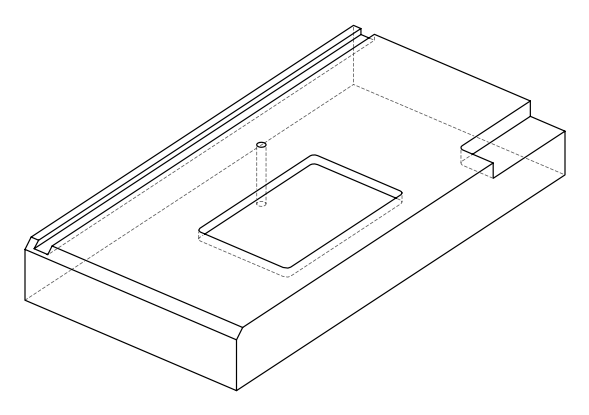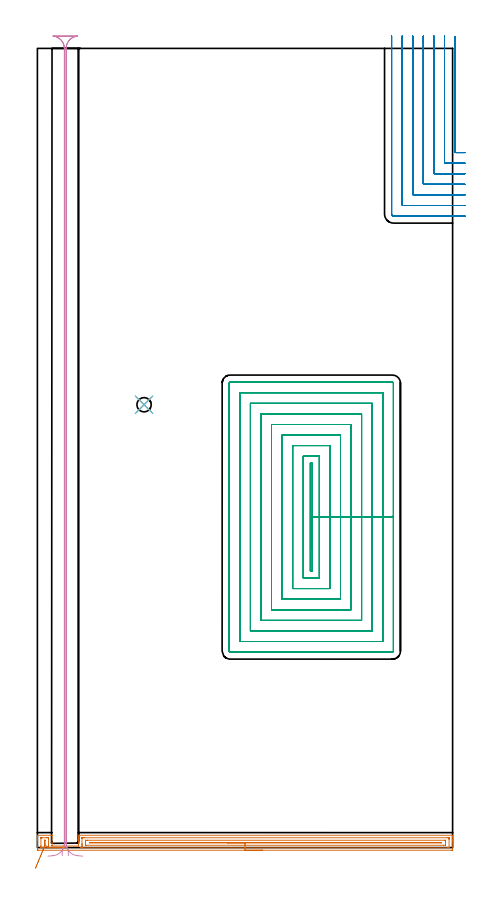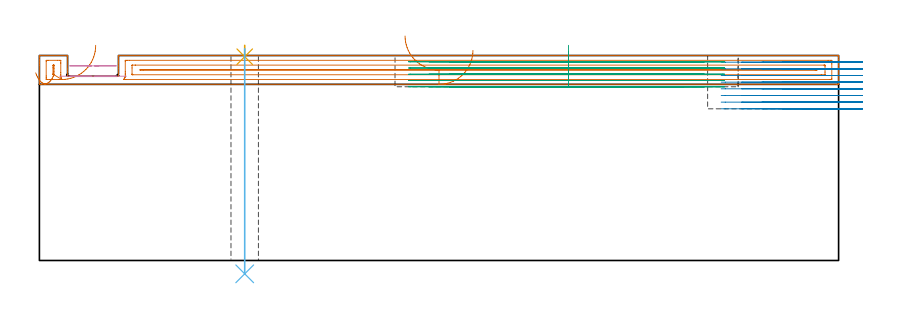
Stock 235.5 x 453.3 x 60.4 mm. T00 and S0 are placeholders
(PLAN: 6 operations, 4 tool changes, 53.1 min)
(1 AREA_MILL | FG_CHAMFER_SURFACE | UGT0205_001 | 7.48 min | 8507 mm3)
(2 MILL_CORNER_NOTCH_RECTANGULAR | CORNER_NOTCH_RECTANGULAR | UGT0201_007 | Follow Part, ap 2, ae 75% | 13.4 min | 59973 mm3)
(3 MILL_RECTANGULAR_POCKET | POCKET_RECTANGULAR_STRAIGHT | UGT0201_007 | Follow Part, ap 2, ae 75% | 28.05 min | 149717 mm3)
(4 MILL_RECTANGULAR_SLOT | SLOT_RECTANGULAR | UGT0201_103 | Follow Part, ap 3.5, ae 75% | 3.86 min | 40999 mm3)
(5 SPOT_DRILL | STEP1HOLE | NXT0321_9005460120000 | 0.03 min | 19 mm3)
(6 DRILL_THROUGH_HOLE_INTO_CENTER | STEP1HOLE | UGT0301_476 | 0.27 min | 3079 mm3)
(TOOL UGT0205_001 | Chamfer Mill 20 x 3 x 45 deg. | D20 FL50 Z2)
(TOOL UGT0201_007 | End Mill 8 mm | D8 FL19 Z4)
(TOOL UGT0201_103 | End Mill 14 mm | D14 FL19 Z2)
(TOOL NXT0321_9005460120000 | NC Spot Drill, 142deg, 12mm, Carbide, Uncoated | D12 PA142 FL30 Z2)
(TOOL UGT0301_476 | Carbide Drill 8.1 mm | D8.1 PA118 FL75 Z2)
(OP 1 AREA_MILL)
G17 G21 G94 G90
T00 M6
G54
G17 G0 G90 X127.75 Y-1.5 S1061 M3
G43 Z70.4 H0
Z61.9
G94 G1 X127.712 Z61.028 F250.
X127.598 Z60.164
X127.409 Z59.312
X127.147 Z58.48
X126.813 Z57.674
X126.41 Z56.9
X125.942 Z56.164
X125.41 Z55.472
X124.821 Z54.829
X124.178 Z54.24
X123.486 Z53.708
X122.75 Z53.24
X121.976 Z52.837
X121.17 Z52.503
X120.338 Z52.241
X119.487 Z52.052
X118.622 Z51.938
X117.75 Z51.9
X0.628
X0.298 Y-1.498 Z51.901
X0.01 Y-1.494 Z51.904
X0. Y-1.176 Z52.222
Y4.059 Z57.453
Y4.578 Z57.975
Y4.931 Z58.327
Y5.45 Z58.846
Y5.803 Z59.198
Y6.51 Z59.909
Y6.737 Z60.137
X0.002 Y6.87 Z60.262
X0.01 Y6.997 Z60.388
X0.181 Y7. Z60.4
X8.228
X8.29 Y6.996 Z60.39
X8.3 Y6.895 Z60.293
Y3.045 Z56.443
Y2.314 Z55.707
X8.299 Y1.133 Z54.528
X8.298 Y1.131
X8.299 Y1.127 Z54.527
X8.3 Y0.9 Z54.3
X23.3
X23.301 Y1.094 Z54.494
Y1.1 Z54.496
X23.3 Y3.186 Z56.58
Y3.812 Z57.209
Y4.059 Z57.455
Y4.684 Z58.081
Y4.931 Z58.327
Y5.425 Z58.824
Y6.817 Z60.215
X23.302 Y6.91 Z60.302
X23.31 Y6.997 Z60.389
X23.427 Y7. Z60.4
X235.319
X235.49 Y6.997 Z60.388
X235.498 Y6.87 Z60.262
X235.5 Y6.738 Z60.137
Y6.509 Z59.909
Y5.803 Z59.198
Y4.578 Z57.975
Y4.059 Z57.453
Y3.446 Z56.841
Y-0.916 Z52.481
X235.497 Y-1.176 Z52.222
X235.49 Y-1.494 Z51.904
X235.202 Y-1.498 Z51.901
X234.872 Y-1.5 Z51.9
X117.75
Y-0.086 Z53.314
X25.438 Y-0.085 Z53.315
X24.817 Y-0.08 Z53.32
X24.768 Y-0.079 Z53.321
X24.767 Y-0.068 Z53.332
X24.768 Y-0.063 Z53.337
X24.958 Y0.121 Z53.521
X25.077 Y0.267 Z53.667
X25.174 Y0.427 Z53.827
X25.234 Y0.569 Z53.969
X25.279 Y0.752 Z54.152
X25.291 Y0.931 Z54.331
X25.298 Y1.441 Z54.841
X25.3 Y1.795 Z55.195
Y2.314 Z55.714
Y5.284 Z58.684
X25.301 Y5.401 Z58.801
X25.304 Y5.495 Z58.895
X25.31 Y5.557 Z58.957
X25.314 Y5.579 Z58.979
X25.327 Y5.58 Z58.98
X25.662 Y5.584 Z58.984
X25.885 Y5.585 Z58.985
X26.556 Y5.586 Z58.986
X232.413
X233.084 Y5.584 Z58.984
X233.31 Y5.582 Z58.982
X233.441 Y5.579 Z58.979
X233.491 Y5.571 Z58.971
X233.493 Y5.543 Z58.943
X233.498 Y5.399 Z58.799
X233.5 Y4.931 Z58.331
Y4.525 Z57.925
X233.499 Y0.164 Z53.564
X233.495 Y0.028 Z53.428
X233.49 Y-0.074 Z53.326
X233.419 Y-0.079 Z53.321
X233.084 Y-0.083 Z53.317
X232.86 Y-0.085 Z53.315
X117.75 Y-0.086 Z53.314
Y1.328 Z54.728
X27.565 Y1.329 Z54.729
X27.45 Y1.33 Z54.73
X27.335 Y1.334 Z54.734
X27.311 Y1.336 Z54.736
X27.307 Y1.354 Z54.754
X27.303 Y1.393 Z54.793
X27.301 Y1.441 Z54.841
X27.3 Y1.588 Z54.988
Y3.332 Z56.732
X27.304 Y4.059 Z57.459
X27.307 Y4.131 Z57.531
X27.31 Y4.162 Z57.562
X27.341 Y4.165 Z57.565
X27.45 Y4.168 Z57.568
X28.228 Y4.171 Z57.571
X28.344
X231.181
X231.296 Y4.17 Z57.57
X231.411 Y4.167 Z57.567
X231.48 Y4.165 Z57.565
X231.49 Y4.124 Z57.524
X231.494 Y4.059 Z57.459
X231.499 Y3.861 Z57.261
Y2.115 Z55.515
X231.492 Y1.441 Z54.841
X231.49 Y1.348 Z54.748
X231.405 Y1.335 Z54.735
X230.402 Y1.329 Z54.729
X117.75 Y1.328 Z54.728
Y2.743 Z56.143
X29.692
X29.678 Y2.744 Z56.144
X29.66 Y2.75 Z56.15
X29.679 Y2.756 Z56.156
X30.572 Y2.757 Z56.157
X229.054
X229.068 Y2.756 Z56.156
X229.158 Y2.751 Z56.151
X229.063 Y2.748 Z56.148
X228.629 Y2.743 Z56.143
X228.614
X117.75
X116.878 Z56.181
X116.014 Z56.295
X115.162 Z56.483
X114.33 Z56.746
X113.524 Z57.08
X112.75 Z57.482
X112.014 Z57.951
X111.322 Z58.482
X110.679 Z59.072
X110.09 Z59.715
X109.559 Z60.407
X109.09 Z61.143
X108.687 Z61.916
X108.353 Z62.722
X108.091 Z63.554
X107.902 Z64.406
X107.788 Z65.271
X107.75 Z66.143
G0 Z70.4
X16.577 Y-0.001
Z63.399
G1 X16.546 Z62.527
X16.439 Y-0.002 Z61.662
X16.257 Y-0.004 Z60.809
X16.001 Y-0.006 Z59.974
X15.674 Y-0.008 Z59.166
X15.277 Y-0.011 Z58.389
X14.814 Y-0.015 Z57.65
X14.288 Y-0.019 Z56.953
X13.704 Y-0.023 Z56.306
X13.065 Y-0.028 Z55.711
X12.377 Y-0.034 Z55.175
X11.645 Y-0.04 Z54.7
X10.875 Y-0.046 Z54.291
X10.071 Y-0.052 Z53.951
X9.242 Y-0.058 Z53.682
X8.391 Y-0.065 Z53.487
X7.527 Y-0.072 Z53.366
X6.656 Y-0.079 Z53.321
X5.992 Y-0.084 Z53.316
X5.769 Y-0.085 Z53.315
X3.087 Y-0.086 Z53.314
X2.416 Y-0.084 Z53.316
X2.19 Y-0.083 Z53.317
X2.059 Y-0.079 Z53.321
X2.009 Y-0.071 Z53.329
X2.007 Y-0.043 Z53.357
X2.002 Y0.101 Z53.501
X2. Y0.569 Z53.969
Y0.975 Z54.375
X2.001 Y5.336 Z58.736
X2.005 Y5.472 Z58.872
X2.01 Y5.574 Z58.974
X2.081 Y5.579 Z58.979
X2.416 Y5.583 Z58.983
X2.64 Y5.585 Z58.985
X5.321 Y5.586 Z58.986
X5.992 Y5.584 Z58.984
X6.22 Y5.581 Z58.981
X6.28 Y5.579 Z58.979
X6.29 Y5.56 Z58.96
X6.296 Y5.507 Z58.907
X6.299 Y4.931 Z58.331
X6.3 Y4.631 Z58.031
Y2.014 Z55.414
Y1.441 Z54.841
X6.302 Y1.14 Z54.54
X6.311 Y0.855 Z54.255
X6.329 Y0.709 Z54.109
X6.366 Y0.569 Z53.969
X6.656 Y-0.079 Z53.321
X4.283 Y1.335 Z54.735
X4.261 Y1.333 Z54.733
X4.204 Y1.331 Z54.731
X4.089 Y1.333 Z54.733
X4.02 Y1.335 Z54.735
X4.01 Y1.376 Z54.776
X4.006 Y1.441 Z54.841
X4.001 Y1.64 Z55.04
Y3.385 Z56.785
X4.008 Y4.059 Z57.459
X4.01 Y4.152 Z57.552
X4.095 Y4.165 Z57.565
X4.204 Y4.17 Z57.57
X4.243
X4.272 Y4.168 Z57.568
X4.286 Y4.165 Z57.565
X4.29 Y4.151 Z57.551
X4.296 Y4.059 Z57.459
X4.299 Y3.966 Z57.366
X4.3 Y3.186 Z56.586
Y2.221 Z55.621
X4.295 Y1.441 Z54.841
X4.292 Y1.356 Z54.756
X4.283 Y1.335 Z54.735
X4.03 Y0.719 Z54.171
X3.759 Y0.06 Z53.667
X3.473 Y-0.636 Z53.228
X3.173 Y-1.366 Z52.855
X2.862 Y-2.123 Z52.553
X2.542 Y-2.901 Z52.323
X2.216 Y-3.695 Z52.168
X1.885 Y-4.499 Z52.088
X1.554 Y-5.306 Z52.084
X1.223 Y-6.11 Z52.156
X0.896 Y-6.905 Z52.303
X0.575 Y-7.685 Z52.525
X0.263 Y-8.445 Z52.82
X-0.038 Y-9.178 Z53.185
X-0.326 Y-9.878 Z53.618
X-0.599 Y-10.542 Z54.115
X-0.854 Y-11.162 Z54.672
X-1.089 Y-11.735 Z55.286
G0 Z70.4
M5
M2
(OP 2 MILL_CORNER_NOTCH_RECTANGULAR)
G17 G21 G94 G90
T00 M6
G54
G17 G0 G90 X236.9 Y460.047 S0 M3
G43 Z70.4 H0
Z58.437
G94 G1 Y457.047 F250.
Y394.596 F500.
G3 X237.296 Y394.2 R0.4
G1 X239.5
X242.5 F250.
G0 Z70.4
X230.9 Y460.3
Z58.437
G1 Y457.3
Y388.596 F500.
G3 X231.296 Y388.2 R0.4
G1 X239.5
X242.5 F250.
G0 Z70.4
X224.9 Y460.3
Z58.437
G1 Y457.3
Y382.596 F500.
G3 X225.296 Y382.2 R0.4
G1 X239.5
X242.5 F250.
G0 Z70.4
X218.9 Y460.3
Z58.437
G1 Y457.3
Y376.597 F500.
G3 X219.297 Y376.2 R0.4
G1 X239.5
X242.5 F250.
G0 Z70.4
X212.9 Y460.3
Z58.437
G1 Y457.3
Y370.597 F500.
G3 X213.297 Y370.2 R0.4
G1 X239.5
X242.5 F250.
G0 Z70.4
X206.9 Y460.3
Z58.437
G1 Y457.3
Y364.597 F500.
G3 X207.297 Y364.2 R0.4
G1 X239.5
X242.5 F250.
G0 Z70.4
X200.9 Y460.3
Z58.437
G1 Y457.3
Y359.4 F500.
G3 X202.1 Y358.2 R1.2
G1 X239.5
X242.5 F250.
G0 Z70.4
X236.9 Y460.047
Z56.475
G1 Y457.047
Y394.596 F500.
G3 X237.296 Y394.2 R0.4
G1 X239.5
X242.5 F250.
G0 Z70.4
X230.9 Y460.3
Z56.475
G1 Y457.3
Y388.596 F500.
G3 X231.296 Y388.2 R0.4
G1 X239.5
X242.5 F250.
G0 Z70.4
X224.9 Y460.3
Z56.475
G1 Y457.3
Y382.596 F500.
G3 X225.296 Y382.2 R0.4
G1 X239.5
X242.5 F250.
G0 Z70.4
X218.9 Y460.3
Z56.475
G1 Y457.3
Y376.597 F500.
G3 X219.297 Y376.2 R0.4
G1 X239.5
X242.5 F250.
G0 Z70.4
X212.9 Y460.3
Z56.475
G1 Y457.3
Y370.597 F500.
G3 X213.297 Y370.2 R0.4
G1 X239.5
X242.5 F250.
G0 Z70.4
X206.9 Y460.3
Z56.475
G1 Y457.3
Y364.597 F500.
G3 X207.297 Y364.2 R0.4
G1 X239.5
X242.5 F250.
G0 Z70.4
X200.9 Y460.3
Z56.475
G1 Y457.3
Y359.4 F500.
G3 X202.1 Y358.2 R1.2
G1 X239.5
X242.5 F250.
G0 Z70.4
X236.9 Y460.047
Z54.512
G1 Y457.047
Y394.596 F500.
G3 X237.296 Y394.2 R0.4
G1 X239.5
X242.5 F250.
G0 Z70.4
X230.9 Y460.3
Z54.512
G1 Y457.3
Y388.596 F500.
G3 X231.296 Y388.2 R0.4
G1 X239.5
X242.5 F250.
G0 Z70.4
X224.9 Y460.3
Z54.512
G1 Y457.3
Y382.596 F500.
G3 X225.296 Y382.2 R0.4
G1 X239.5
X242.5 F250.
G0 Z70.4
X218.9 Y460.3
Z54.512
G1 Y457.3
Y376.597 F500.
G3 X219.297 Y376.2 R0.4
G1 X239.5
X242.5 F250.
G0 Z70.4
X212.9 Y460.3
Z54.512
G1 Y457.3
Y370.597 F500.
G3 X213.297 Y370.2 R0.4
G1 X239.5
X242.5 F250.
G0 Z70.4
X206.9 Y460.3
Z54.512
G1 Y457.3
Y364.597 F500.
G3 X207.297 Y364.2 R0.4
G1 X239.5
X242.5 F250.
G0 Z70.4
X200.9 Y460.3
Z54.512
G1 Y457.3
Y359.4 F500.
G3 X202.1 Y358.2 R1.2
G1 X239.5
X242.5 F250.
G0 Z70.4
X236.9 Y460.047
Z52.55
G1 Y457.047
Y394.596 F500.
G3 X237.296 Y394.2 R0.4
G1 X239.5
X242.5 F250.
G0 Z70.4
X230.9 Y460.3
Z52.55
G1 Y457.3
Y388.596 F500.
G3 X231.296 Y388.2 R0.4
G1 X239.5
X242.5 F250.
G0 Z70.4
X224.9 Y460.3
Z52.55
G1 Y457.3
Y382.596 F500.
G3 X225.296 Y382.2 R0.4
G1 X239.5
X242.5 F250.
G0 Z70.4
X218.9 Y460.3
Z52.55
G1 Y457.3
Y376.597 F500.
G3 X219.297 Y376.2 R0.4
G1 X239.5
X242.5 F250.
G0 Z70.4
X212.9 Y460.3
Z52.55
G1 Y457.3
Y370.597 F500.
G3 X213.297 Y370.2 R0.4
G1 X239.5
X242.5 F250.
G0 Z70.4
X206.9 Y460.3
Z52.55
G1 Y457.3
Y364.597 F500.
G3 X207.297 Y364.2 R0.4
G1 X239.5
X242.5 F250.
G0 Z70.4
X200.9 Y460.3
Z52.55
G1 Y457.3
Y359.4 F500.
G3 X202.1 Y358.2 R1.2
G1 X239.5
X242.5 F250.
G0 Z70.4
X236.9 Y460.047
Z50.587
G1 Y457.047
Y394.596 F500.
G3 X237.296 Y394.2 R0.4
G1 X239.5
X242.5 F250.
G0 Z70.4
X230.9 Y460.3
Z50.587
G1 Y457.3
Y388.596 F500.
G3 X231.296 Y388.2 R0.4
G1 X239.5
X242.5 F250.
G0 Z70.4
X224.9 Y460.3
Z50.587
G1 Y457.3
Y382.596 F500.
G3 X225.296 Y382.2 R0.4
G1 X239.5
X242.5 F250.
G0 Z70.4
X218.9 Y460.3
Z50.587
G1 Y457.3
Y376.597 F500.
G3 X219.297 Y376.2 R0.4
G1 X239.5
X242.5 F250.
G0 Z70.4
X212.9 Y460.3
Z50.587
G1 Y457.3
Y370.597 F500.
G3 X213.297 Y370.2 R0.4
G1 X239.5
X242.5 F250.
G0 Z70.4
X206.9 Y460.3
Z50.587
G1 Y457.3
Y364.597 F500.
G3 X207.297 Y364.2 R0.4
G1 X239.5
X242.5 F250.
G0 Z70.4
X200.9 Y460.3
Z50.587
G1 Y457.3
Y359.4 F500.
G3 X202.1 Y358.2 R1.2
G1 X239.5
X242.5 F250.
G0 Z70.4
X236.9 Y460.047
Z48.625
G1 Y457.047
Y394.596 F500.
G3 X237.296 Y394.2 R0.4
G1 X239.5
X242.5 F250.
G0 Z70.4
X230.9 Y460.3
Z48.625
G1 Y457.3
Y388.596 F500.
G3 X231.296 Y388.2 R0.4
G1 X239.5
X242.5 F250.
G0 Z70.4
X224.9 Y460.3
Z48.625
G1 Y457.3
Y382.596 F500.
G3 X225.296 Y382.2 R0.4
G1 X239.5
X242.5 F250.
G0 Z70.4
X218.9 Y460.3
Z48.625
G1 Y457.3
Y376.597 F500.
G3 X219.297 Y376.2 R0.4
G1 X239.5
X242.5 F250.
G0 Z70.4
X212.9 Y460.3
Z48.625
G1 Y457.3
Y370.597 F500.
G3 X213.297 Y370.2 R0.4
G1 X239.5
X242.5 F250.
G0 Z70.4
X206.9 Y460.3
Z48.625
G1 Y457.3
Y364.597 F500.
G3 X207.297 Y364.2 R0.4
G1 X239.5
X242.5 F250.
G0 Z70.4
X200.9 Y460.3
Z48.625
G1 Y457.3
Y359.4 F500.
G3 X202.1 Y358.2 R1.2
G1 X239.5
X242.5 F250.
G0 Z70.4
X236.9 Y460.047
Z46.662
G1 Y457.047
Y394.596 F500.
G3 X237.296 Y394.2 R0.4
G1 X239.5
X242.5 F250.
G0 Z70.4
X230.9 Y460.3
Z46.662
G1 Y457.3
Y388.596 F500.
G3 X231.296 Y388.2 R0.4
G1 X239.5
X242.5 F250.
G0 Z70.4
X224.9 Y460.3
Z46.662
G1 Y457.3
Y382.596 F500.
G3 X225.296 Y382.2 R0.4
G1 X239.5
X242.5 F250.
G0 Z70.4
X218.9 Y460.3
Z46.662
G1 Y457.3
Y376.597 F500.
G3 X219.297 Y376.2 R0.4
G1 X239.5
X242.5 F250.
G0 Z70.4
X212.9 Y460.3
Z46.662
G1 Y457.3
Y370.597 F500.
G3 X213.297 Y370.2 R0.4
G1 X239.5
X242.5 F250.
G0 Z70.4
X206.9 Y460.3
Z46.662
G1 Y457.3
Y364.597 F500.
G3 X207.297 Y364.2 R0.4
G1 X239.5
X242.5 F250.
G0 Z70.4
X200.9 Y460.3
Z46.662
G1 Y457.3
Y359.4 F500.
G3 X202.1 Y358.2 R1.2
G1 X239.5
X242.5 F250.
G0 Z70.4
X236.9 Y460.047
Z44.7
G1 Y457.047
Y394.596 F500.
G3 X237.296 Y394.2 R0.4
G1 X239.5
X242.5 F250.
G0 Z70.4
X230.9 Y460.3
Z44.7
G1 Y457.3
Y388.596 F500.
G3 X231.296 Y388.2 R0.4
G1 X239.5
X242.5 F250.
G0 Z70.4
X224.9 Y460.3
Z44.7
G1 Y457.3
Y382.596 F500.
G3 X225.296 Y382.2 R0.4
G1 X239.5
X242.5 F250.
G0 Z70.4
X218.9 Y460.3
Z44.7
G1 Y457.3
Y376.597 F500.
G3 X219.297 Y376.2 R0.4
G1 X239.5
X242.5 F250.
G0 Z70.4
X212.9 Y460.3
Z44.7
G1 Y457.3
Y370.597 F500.
G3 X213.297 Y370.2 R0.4
G1 X239.5
X242.5 F250.
G0 Z70.4
X206.9 Y460.3
Z44.7
G1 Y457.3
Y364.597 F500.
G3 X207.297 Y364.2 R0.4
G1 X239.5
X242.5 F250.
G0 Z70.4
X200.9 Y460.3
Z44.7
G1 Y457.3
Y359.4 F500.
G3 X202.1 Y358.2 R1.2
G1 X239.5
X242.5 F250.
G0 Z70.4
M5
M2
(OP 3 MILL_RECTANGULAR_POCKET)
G17 G21 G94 G90
T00 M6
G54
G17 G0 G90 X155.9 Y169.387 S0 M3
G43 Z70.4 H0
Z63.4
G94 G1 Y187.45 Z58.56 F250.
Y218. F500.
X154.8
Y156.9
X155.9
Y187.45
X159.9
Y222.
X150.8
Y152.9
X159.9
Y187.45
X165.9
Y228.
X144.8
Y146.9
X165.9
Y187.45
X171.9
Y234.
X138.8
Y140.9
X171.9
Y187.45
X177.9
Y240.
X132.8
Y134.9
X177.9
Y187.45
X183.9
Y246.
X126.8
Y128.9
X183.9
Y187.45
X189.9
Y252.
X120.8
Y122.9
X189.9
Y187.45
X195.9
Y258.
X114.8
Y116.9
X195.9
Y187.45
X201.9
Y263.5
G3 X201.4 Y264. R0.5
G1 X109.3
G3 X108.8 Y263.5 R0.5
G1 Y111.4
G3 X109.3 Y110.9 R0.5
G1 X201.4
G3 X201.9 Y111.4 R0.5
G1 Y187.45
Y188.45
G0 X155.9 Y169.387 Z61.56
G1 Y187.45 Z56.72 F250.
Y218. F500.
X154.8
Y156.9
X155.9
Y187.45
X159.9
Y222.
X150.8
Y152.9
X159.9
Y187.45
X165.9
Y228.
X144.8
Y146.9
X165.9
Y187.45
X171.9
Y234.
X138.8
Y140.9
X171.9
Y187.45
X177.9
Y240.
X132.8
Y134.9
X177.9
Y187.45
X183.9
Y246.
X126.8
Y128.9
X183.9
Y187.45
X189.9
Y252.
X120.8
Y122.9
X189.9
Y187.45
X195.9
Y258.
X114.8
Y116.9
X195.9
Y187.45
X201.9
Y263.5
G3 X201.4 Y264. R0.5
G1 X109.3
G3 X108.8 Y263.5 R0.5
G1 Y111.4
G3 X109.3 Y110.9 R0.5
G1 X201.4
G3 X201.9 Y111.4 R0.5
G1 Y187.45
Y188.45
G0 X155.9 Y169.387 Z59.72
G1 Y187.45 Z54.88 F250.
Y218. F500.
X154.8
Y156.9
X155.9
Y187.45
X159.9
Y222.
X150.8
Y152.9
X159.9
Y187.45
X165.9
Y228.
X144.8
Y146.9
X165.9
Y187.45
X171.9
Y234.
X138.8
Y140.9
X171.9
Y187.45
X177.9
Y240.
X132.8
Y134.9
X177.9
Y187.45
X183.9
Y246.
X126.8
Y128.9
X183.9
Y187.45
X189.9
Y252.
X120.8
Y122.9
X189.9
Y187.45
X195.9
Y258.
X114.8
Y116.9
X195.9
Y187.45
X201.9
Y263.5
G3 X201.4 Y264. R0.5
G1 X109.3
G3 X108.8 Y263.5 R0.5
G1 Y111.4
G3 X109.3 Y110.9 R0.5
G1 X201.4
G3 X201.9 Y111.4 R0.5
G1 Y187.45
Y188.45
G0 X155.9 Y169.387 Z57.88
G1 Y187.45 Z53.04 F250.
Y218. F500.
X154.8
Y156.9
X155.9
Y187.45
X159.9
Y222.
X150.8
Y152.9
X159.9
Y187.45
X165.9
Y228.
X144.8
Y146.9
X165.9
Y187.45
X171.9
Y234.
X138.8
Y140.9
X171.9
Y187.45
X177.9
Y240.
X132.8
Y134.9
X177.9
Y187.45
X183.9
Y246.
X126.8
Y128.9
X183.9
Y187.45
X189.9
Y252.
X120.8
Y122.9
X189.9
Y187.45
X195.9
Y258.
X114.8
Y116.9
X195.9
Y187.45
X201.9
Y263.5
G3 X201.4 Y264. R0.5
G1 X109.3
G3 X108.8 Y263.5 R0.5
G1 Y111.4
G3 X109.3 Y110.9 R0.5
G1 X201.4
G3 X201.9 Y111.4 R0.5
G1 Y187.45
Y188.45
G0 X155.9 Y169.387 Z56.04
G1 Y187.45 Z51.2 F250.
Y218. F500.
X154.8
Y156.9
X155.9
Y187.45
X159.9
Y222.
X150.8
Y152.9
X159.9
Y187.45
X165.9
Y228.
X144.8
Y146.9
X165.9
Y187.45
X171.9
Y234.
X138.8
Y140.9
X171.9
Y187.45
X177.9
Y240.
X132.8
Y134.9
X177.9
Y187.45
X183.9
Y246.
X126.8
Y128.9
X183.9
Y187.45
X189.9
Y252.
X120.8
Y122.9
X189.9
Y187.45
X195.9
Y258.
X114.8
Y116.9
X195.9
Y187.45
X201.9
Y263.5
G3 X201.4 Y264. R0.5
G1 X109.3
G3 X108.8 Y263.5 R0.5
G1 Y111.4
G3 X109.3 Y110.9 R0.5
G1 X201.4
G3 X201.9 Y111.4 R0.5
G1 Y187.45
Y188.45
G0 Z70.4
M5
M2
(OP 4 MILL_RECTANGULAR_SLOT)
G17 G21 G94 G90
T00 M6
G54
G17 G0 G90 X17.521 Y-4.55 S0 M3
G43 Z70.4 H0
Z57.35
G94 G1 Y-1.55 F250.
G2 X16.3 Y2.4 R7. F500.
G1 Y453.3
G2 X22.652 Y460.27 R7.
G1 Y460.3
X8.948
Y460.27
G2 X15.3 Y453.3 R7.
G1 Y2.4
G2 X14.079 Y-1.55 R7.
G1 Y-4.55 F250.
G0 Z70.4
X25.629 Y-4.851
Z54.3
G1 X22.642 Y-4.569
G2 X16.3 Y2.4 R7. F500.
G1 Y453.3
G2 X22.652 Y460.27 R7.
G1 Y460.3
X8.948
Y460.27
G2 X15.3 Y453.3 R7.
G1 Y2.4
G2 X8.958 Y-4.569 R7.
G1 X5.971 Y-4.851 F250.
G0 Z70.4
M5
M2
(OP 5 SPOT_DRILL)
G17 G21 G94 G90
T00 M6
G54
G17 G0 G90 X60.5 Y251.2 S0 M3
G43 Z70.4 H0
G94 G81 G98 Z60.051 F250. R63.4
G80
M5
M2
(OP 6 DRILL_THROUGH_HOLE_INTO_CENTER)
G17 G21 G94 G90
T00 M6
G54
G17 G0 G90 X60.5 Y251.2 S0 M3
G43 Z70.4 H0
G94 G73 G98 Z-3.933 F250. Q8.042 R62.4
G80
M5
M2
